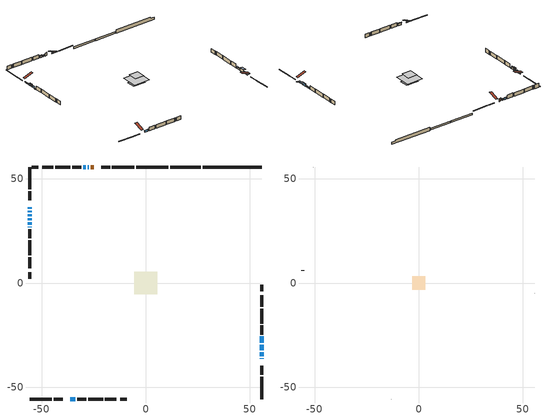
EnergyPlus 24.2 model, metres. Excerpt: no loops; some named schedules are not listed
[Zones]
conditioned space
 floor adiabatic (Floor2 construction): -4.15,-4.15 -4.15,4.15 4.15,4.15 4.15,-4.15 z1.22
 floor adiabatic (AdiabaticFloorConstruction): -5.44,-5.44 -5.44,5.44 5.44,5.44 5.44,-5.44 z1.22
 floor foundation (Slab1 construction): -4.23,-2.85 -4.23,2.85 4.23,2.85 4.23,-2.85 z-1.07
 floor foundation (Slab2 construction): -2.89,-2.89 -2.89,2.89 2.89,2.89 2.89,-2.89 z-0.91
 floor foundation (Slab2 construction 1): -2.97,-2.97 -2.97,2.97 2.97,2.97 2.97,-2.97 z-0.91
 wall outside (RimJoist1 construction): -5.54,55.7 -16.21,55.7 / -55.7,-55.7 -45.04,-55.7 / -55.7,55.7 -55.7,45.04 / 55.7,-55.7 55.7,-45.04 z1.22:1.52
 wall outside (RimJoist3 construction): -17.14,55.7 -21.43,55.7 / -44.11,-55.7 -39.82,-55.7 / -55.7,44.11 -55.7,39.82 / 55.7,-44.11 55.7,-39.82 z1.22:1.52
 wall outside (AdiabaticWallConstruction 1): -24.91,55.7 -26.33,55.7 z1.22:3.25
 wall outside (AdiabaticWallConstruction): 55.7,-36.35 55.7,-36.03 z1.21:1.38; -55.7,36.34 -55.7,35.73 z1.22:1.83; -55.7,34.8 -55.7,33.89 z1.22:1.73; -55.7,32.96 -55.7,31.94 / -27.25,55.7 -27.87,55.7 z1.22:2.14; -55.7,31.02 -55.7,30.1 z1.22:2.59; 55.7,-35.11 55.7,-33.27 / -28.79,55.7 -30.01,55.7 / -36.34,-55.7 -33.9,-55.7 / -55.7,29.17 -55.7,27.95 z1.22:2.44; 55.7,-32.34 55.7,-29.54 z1.22:2.9; 55.7,-28.61 55.7,-25.67 z1.22:1.98; -55.7,27.03 -55.7,26.71 z1.21:1.33
 wall outside (Wall1 construction): -30.94,55.7 -35.3,55.7 / -32.97,-55.7 -28.62,-55.7 / -55.7,25.79 -55.7,21.43 / 55.7,-24.74 55.7,-20.38 z1.22:3.66
 wall outside (Wall2 construction): -36.23,55.7 -43.4,55.7 / -27.69,-55.7 -20.52,-55.7 / -55.7,20.5 -55.7,13.33 / 55.7,-19.46 55.7,-12.28 z1.22:3.66
 wall outside (Wall3 construction): -44.33,55.7 -49.76,55.7 / -19.59,-55.7 -14.15,-55.7 / -55.7,12.4 -55.7,6.97 / 55.7,-11.35 55.7,-5.92 z1.22:3.66
 wall outside (Wall5 construction): -51.66,55.7 -54.77,55.7 / -12.25,-55.7 -9.14,-55.7 / -55.7,5.07 -55.7,1.96 / 55.7,-4.02 55.7,-0.91 z1.22:3.66
 wall foundation (FoundationWall1 construction): 27.36,55.7,-1.07 27.36,55.7,1.22 52.87,55.7,1.22 52.87,55.7,0.43 55.7,55.7,0.43 55.7,55.7,-1.07
 wall foundation (FoundationWall2 construction): 26.43,55.7 11.8,55.7 z-0.91:0.16
 wall foundation (FoundationWall3 construction): 10.87,55.7 -4.62,55.7 z-0.91:0.16
 window (WindowConstruction 10): 55.7,-36.34 55.7,-36.04 z1.22:1.37
 window (WindowConstruction 6): -55.7,36.34 -55.7,35.73 z1.22:1.83
 window (WindowConstruction 7): -55.7,34.8 -55.7,33.89 z1.22:1.73
 window (WindowConstruction 8): -55.7,32.96 -55.7,31.94 z1.22:2.13
 window (WindowConstruction 9): -55.7,31.01 -55.7,30.1 z1.22:2.59
 window (WindowConstruction 12): 55.7,-35.11 55.7,-33.27 z1.22:2.44
 window (WindowConstruction 11): -27.25,55.7 -27.86,55.7 z1.22:2.13
 window (WindowConstruction): 55.7,-32.34 55.7,-29.54 z1.22:2.9
 window (WindowConstruction 1): 55.7,-28.61 55.7,-25.67 z1.22:1.98
 window (WindowConstruction 2): -28.79,55.7 -30.01,55.7 z1.22:2.44
 window (WindowConstruction 3): -36.34,-55.7 -33.9,-55.7 z1.22:2.44
 window (WindowConstruction 4): -55.7,29.17 -55.7,27.95 z1.22:2.44
 window (WindowConstruction 5): -55.7,27.02 -55.7,26.72 z1.22:1.32
 door (Door): -24.91,55.7 -26.33,55.7 z1.22:3.25
 ceiling adiabatic (AdiabaticFloorConstruction): 5.44,-5.44 5.44,5.44 -5.44,5.44 -5.44,-5.44 z1.22
attic - vented
 floor to conditioned space (Floor1 construction Reversed): -3.16,-3.16 -3.16,3.16 3.16,3.16 3.16,-3.16 z3.66
 wall outside (Wall4 construction): -50.69,55.7 -50.74,55.7 / -13.23,-55.7 -13.18,-55.7 / -55.7,6.04 -55.7,6 / 55.7,-4.99 55.7,-4.95 z1.22:3.66
 roof outside (Roof1 construction): -23.98,55.7,3.66 -23.98,49.55,5.71 -22.35,49.55,5.71 -22.35,55.7,3.66; -37.27,-55.7,3.66 -37.27,-49.55,5.71 -38.89,-49.55,5.71 -38.89,-55.7,3.66; -55.7,37.27,3.66 -49.55,37.27,5.71 -49.55,38.89,5.71 -55.7,38.89,3.66; 55.7,-37.27,3.66 49.55,-37.27,5.71 49.55,-38.89,5.71 55.7,-38.89,3.66
shading: 55.7,-35.74 55.7,-36.64 57.22,-36.64 57.22,-35.74 z1.67; -55.7,35.58 -55.7,36.49 -56.16,36.49 -56.16,35.58 z1.98; -55.7,33.74 -55.7,34.95 -56.16,34.95 -56.16,33.74 z1.88; -55.7,31.85 -55.7,33.05 -56.16,33.05 -56.16,31.85 z2.23; -55.7,29.64 -55.7,31.47 -56.16,31.47 -56.16,29.64 z3.05; -28.01,55.7 -27.11,55.7 -27.11,56.16 -28.01,56.16 z2.28; 55.7,-29.39 55.7,-32.49 57.22,-32.49 57.22,-29.39 z3.05; 55.7,-25.52 55.7,-28.76 56.31,-28.76 56.31,-25.52 z2.13; -30.16,55.7 -28.64,55.7 -28.64,56.16 -30.16,56.16 z2.59; -33.75,-55.7 -36.49,-55.7 -36.49,-56.16 -33.75,-56.16 z2.59; -55.7,27.65 -55.7,29.47 -56.16,29.47 -56.16,27.65 z2.74; -55.7,26.66 -55.7,27.08 -56.16,27.08 -56.16,26.66 z1.38
[Building]
Building 1: Terrain=Suburbs
[Site:Location]
Windsor AP_ON: Latitude {deg}=42.28; Longitude {deg}=-82.96; Time Zone {hr}=-5; Elevation {m}=190; Keep Site Location Information=Yes
[Site:GroundTemperature:Shallow]
6.34957, 4.46684, 4.31606, 5.20952, 8.79623, 12.3662, 15.4612, 17.4219, 17.5884, 15.9938, 12.9777, 9.51722
[Site:WaterMainsTemperature]
Calculation Method=Schedule; Temperature Schedule=mains temperature schedule
[Material] Roughness=Rough; Thermal Absorptance=0.9
Name | Thickness {m} | Conductivity {W/m-K} | Density {kg/m3} | Specific Heat {J/kg-K} | Solar Absorptance | Visible Absorptance
asphalt or fiberglass shingles | 0.00635 | 0.162714 | 1121.4 | 1465.45 | 0.4 | 0.4
ceiling stud and cavity | 0.1397 | 0.0798161 | 65.682 | 1177.47 | 0.7 | 0.7
concrete 4.0 in. | 0.1016 | 1.803125 | 2242.8 | 837.4 | 0.7 | 0.7
concrete 8.0 in. | 0.2032 | 1.803125 | 2242.8 | 837.4 | 0.7 | 0.7
door material | 0.04445 | 0.053851 | 512.64 | 1214.23 | 0.7 | 0.7
exterior vertical ins | 0.0430808 | 0.029427 | 32.04 | 1214.23 | 0.7 | 0.7
exterior vertical ins 1 | 0.0143532 | 0.029427 | 32.04 | 1214.23 | 0.7 | 0.7
exterior vertical ins 2 | 0.00818711 | 0.029427 | 32.04 | 1214.23 | 0.7 | 0.7
floor covering | 0.0127 | 9.015625 | 54.468 | 1339.84 | 0.6 | 0.6
floor covering 1 | 0.0127 | 0.0433444 | 54.468 | 1339.84 | 0.6 | 0.6
floor rigid ins; wall rigid ins | 0.512978 | 0.029427 | 32.04 | 1214.23 | 0.7 | 0.7
floor stud and cavity | 0.0889 | 0.233522 | 50.32683 | 1063.81 | 0.7 | 0.7
floor stud and cavity 1 | 0.1397 | 1.75129 | 37.0049 | 1207.88 | 0.7 | 0.7
furniture material conditioned space 1 | 0.1524 | 0.115458 | 640.8 | 1214.23 | 0.6 | 0.6
gypsum board | 0.0127 | 0.160291 | 801 | 837.4 | 0.6 | 0.6
gypsum board 1 | 0.0127 | 0.160291 | 801 | 837.4 | 0.7 | 0.7
osb sheathing 0.5 in. | 0.0127 | 0.115458 | 512.64 | 1214.23 | 0.7 | 0.7
osb sheathing 0.75 in. | 0.01905 | 0.115458 | 512.64 | 1214.23 | 0.7 | 0.7
osb sheathing 2.0 in. | 0.0508 | 0.115458 | 512.64 | 1214.23 | 0.7 | 0.7
rim joist rigid ins | 0.051816 | 0.029427 | 32.04 | 1214.23 | 0.7 | 0.7
rim joist stud and cavity | 0.0508 | 0.0341995 | 125.044 | 1163.47 | 0.6 | 0.6
wall stud and cavity | 0.1397 | 0.0817079 | 139.0536 | 1170.24 | 0.7 | 0.7
wall stud and cavity 1 | 0.1397 | 0.0902599 | 139.0536 | 1170.24 | 0.7 | 0.7
wall stud and cavity 2 | 0.1397 | 0.090569 | 139.0536 | 1170.24 | 0.7 | 0.7
wall stud and cavity 3 | 0.0889 | 6.9971 | 50.32683 | 1063.81 | 0.6 | 0.6
wall stud and cavity 4 | 0.1397 | 0.0999326 | 139.0536 | 1170.24 | 0.7 | 0.7
wall stud and cavity 5 | 0.0889 | 0.380278 | 52.3479 | 1209.89 | 0.7 | 0.7
wall stud and cavity 6 | 0.0889 | 0.391764 | 83.0341 | 1211.67 | 0.7 | 0.7
wood siding | 0.0254 | 0.102417 | 544.68 | 1172.36 | 0.4 | 0.4
wood siding 1 | 0.00254 | 0.102417 | 544.68 | 1172.36 | 0.4 | 0.4
wood siding 2; wood siding 3; wood siding 4 | 0.0254 | 0.102417 | 544.68 | 1172.36 | 0.7 | 0.7
[WindowMaterial:SimpleGlazingSystem]
Name | U-Factor {W/m2-K} | Solar Heat Gain Coefficient
WindowMaterial | 2.75383 | 0.66
WindowMaterial 1 | 2.90486 | 0.51
WindowMaterial 10 | 2.81686 | 0.21
WindowMaterial 11 | 2.41315 | 0.45
WindowMaterial 2 | 2.89408 | 0.53
WindowMaterial 3 | 2.77597 | 0.64
WindowMaterial 4 | 2.833322 | 0.56
WindowMaterial 5 | 2.87364 | 0.13
WindowMaterial 6 | 3.02467 | 0.37
WindowMaterial 7 | 2.98322 | 0.41
WindowMaterial 8 | 2.93212 | 0.49
WindowMaterial 9 | 2.89748 | 0.52
[Construction]
AdiabaticFloorConstruction: floor stud and cavity 1, floor rigid ins, osb sheathing 0.75 in., floor covering 1
AdiabaticWallConstruction: wood siding 3, wall rigid ins, wall stud and cavity 5, gypsum board
AdiabaticWallConstruction 1: wood siding 4, wall rigid ins, wall stud and cavity 5, gypsum board
Door: door material
Floor1 construction Reversed: gypsum board, ceiling stud and cavity
Floor2 construction: floor stud and cavity, floor covering
FoundationWall1 construction; FoundationWall2 construction; FoundationWall3 construction: concrete 8.0 in., gypsum board 1
furniture construction conditioned space 1: furniture material conditioned space 1
PartitionWallConstruction: gypsum board, wall stud and cavity 6, gypsum board
RimJoist1 construction; RimJoist3 construction: wood siding 2, rim joist rigid ins, osb sheathing 2.0 in., rim joist stud and cavity
Roof1 construction: asphalt or fiberglass shingles
Slab1 construction; Slab2 construction; Slab2 construction 1: concrete 4.0 in.
Wall1 construction: wood siding, osb sheathing 0.5 in., wall stud and cavity, gypsum board
Wall2 construction: wood siding, osb sheathing 0.5 in., wall stud and cavity 1, gypsum board
Wall3 construction: wood siding, osb sheathing 0.5 in., wall stud and cavity 2, gypsum board
Wall4 construction: wood siding 1, wall stud and cavity 3
Wall5 construction: wood siding, osb sheathing 0.5 in., wall stud and cavity 4, gypsum board
WindowConstruction: WindowMaterial
WindowConstruction 1; WindowConstruction 12: WindowMaterial 1
WindowConstruction 10: WindowMaterial 10
WindowConstruction 11: WindowMaterial 11
WindowConstruction 2: WindowMaterial 2
WindowConstruction 3: WindowMaterial 3
WindowConstruction 4: WindowMaterial 4
WindowConstruction 5: WindowMaterial 5
WindowConstruction 6: WindowMaterial 6
WindowConstruction 7: WindowMaterial 7
WindowConstruction 8: WindowMaterial 8
WindowConstruction 9: WindowMaterial 9
[Zone] Multiplier=1; Part of Total Floor Area=Yes
Name | Volume {m3}
attic - vented | 13.3133
conditioned space | 501.4
[Space]
Name | Zone | Volume {m3}
attic - vented 1 | attic - vented | 13.3133
conditioned space 1 | conditioned space | 501.4
[ZoneInfiltration:EffectiveLeakageArea]
infil attic - vented 1: Zone or Space=attic - vented 1; Schedule=Always On Discrete; Effective Air Leakage Area {cm2}=1776; Stack Coefficient=0.000312279; Wind Coefficient=1.19396e-05
[ZoneMixing]
whole house fan mix: Zone or Space=attic - vented; Schedule=Always On Continuous; Design Flow Rate Calculation Method=Flow/Zone; Design Flow Rate {m3/s}=0; Source Zone or Space=conditioned space
[SurfaceProperty:ExposedFoundationPerimeter] Exposed Perimeter Calculation Method=TotalExposedPerimeter
Name | Total Exposed Perimeter {m}
Slab1 | 28.346
Slab2 | 14.63
Slab2 1 | 15.484
[InternalMass] Zone or ZoneList=conditioned space; Space or SpaceList=conditioned space 1
Name | Construction | Surface Area {m2}
furniture mass conditioned space 1 | furniture construction conditioned space 1 | 121.708
partition wall mass | PartitionWallConstruction | 235.5
[Lights]
interior lighting: Zone or ZoneList or Space or SpaceList=conditioned space 1; Schedule=interior lighting schedule; Design Level Calculation Method=LightingLevel; Lighting Level {W}=343.2; Return Air Fraction=0; Fraction Radiant=0.6; Fraction Visible=0.2; Fraction Replaceable=1
[People]
occupants: Zone or ZoneList or Space or SpaceList=conditioned space 1; Number of People Schedule=occupants schedule; Number of People Calculation Method=People; Number of People=3; Fraction Radiant=0.314171; Sensible Heat Fraction=0.56303; Activity Level Schedule=occupants activity schedule; Carbon Dioxide Generation Rate {m3/s-W}=0; Enable ASHRAE 55 Comfort Warnings=No; Mean Radiant Temperature Calculation Type=EnclosureAveraged
[ElectricEquipment] Zone or ZoneList or Space or SpaceList=conditioned space 1; Design Level Calculation Method=EquipmentLevel
Name | Schedule | Design Level {W} | Fraction Latent | Fraction Radiant | Fraction Lost
clothes dryer | clothes dryer schedule | 140.772 | 0.015 | 0.081 | 0.85
clothes washer | clothes washer schedule | 32.1985 | 0.03 | 0.162 | 0.7
cooking range | cooking range schedule | 215.147 | 0.08 | 0.432 | 0.2
dishwasher | dishwasher schedule | 66.8632 | 0.3 | 0.18 | 0.4
fridge | fridge schedule | 72.9452 | 0 | 0.6 | 0
mech vent bath fan 0 | mech vent bath fan 0 schedule | 50.2 | 0 | 0 | 1
mech vent house fan | mech vent house fan schedule | 0 | 0 | 0 | 1
mech vent house fan cfis | mech vent house fan cfis schedule | 0 | 0 | 0 | 0
misc plug loads | misc plug loads schedule | 494.7 | 0.045 | 0.513 | 0.1
whole house fan | Always On Discrete | 0 | 0 | 0 | 1
[OtherEquipment] Zone or ZoneList or Space or SpaceList=conditioned space 1; Design Level Calculation Method=EquipmentLevel
Name | Fuel Type | Schedule | Design Level {W} | Fraction Latent | Fraction Radiant | Fraction Lost
clothes dryer 1 | Electricity | clothes dryer schedule | 0 | 0.015 | 0.081 | 0.85
cooking range 1 | Electricity | cooking range schedule | 0 | 0.08 | 0.432 | 0.2
general water use latent | None | general water use schedule | 62.594 | 1 | 0 | 0
general water use sensible | None | general water use schedule | -61.6891 | 0 | 0.6 | 0
mech vent house fan latent load | None | Always On Discrete | 0 | 1 | 0 | 0
mech vent house fan sensible load | None | Always On Discrete | 0 | 0 | 0 | 0
water heater energy adjustment1 | NaturalGas | Always On Discrete | 0.01 | 0 | 0 | 1
[ZoneInfiltration:DesignFlowRate] Zone or ZoneList or Space or SpaceList=conditioned space 1; Schedule=Always On Discrete; Design Flow Rate Calculation Method=Flow/Zone; Design Flow Rate {m3/s}=0
infil flow; natural vent flow; whole house fan flow
[AvailabilityManager:Scheduled]
central ac and furnace airloop Availability Manager: Schedule=Always On Discrete
[Foundation:Kiva] Initial Indoor Air Temperature {C}=18; Wall Depth Below Slab {m}=0.2032; Custom Block X Position 1 {m}=0.2159; Custom Block Z Position 1 {m}=0
Name | Wall Height Above Grade {m} | Custom Block Material Name 1 | Custom Block Depth 1 {m}
Foundation Kiva 1 | 1.21999 | exterior vertical ins | 2.28999
Foundation Kiva 2 | 0.15999 | exterior vertical ins 1 | 1.07
Foundation Kiva 3 | 0.15999 | exterior vertical ins 2 | 1.07
[Foundation:Kiva:Settings]
Soil Conductivity {W/m-K}=0.849921; Soil Density {kg/m3}=1842.3; Soil Specific Heat {J/kg-K}=418.7; Ground Solar Absorptivity=0.9; Ground Thermal Absorptivity=0.9; Ground Surface Roughness {m}=0.03; Far-Field Width {m}=40; Deep-Ground Boundary Condition=ZeroFlux; Deep-Ground Depth {m}=40; Minimum Cell Dimension {m}=0.2; Maximum Cell Growth Coefficient=3; Simulation Timestep=Timestep
[Exterior:Lights]
exterior lighting: Schedule=exterior lighting schedule; Design Level {W}=75.6
[EnergyManagementSystem:GlobalVariable]
central_ac_and_furnace_airloop_Fan_RTF
infil_program_Qfan
infil_program_Qinf
natural_vent_program_Qnv
natural_vent_program_Qwhf
[EnergyManagementSystem:Sensor]
Name | Output:Variable or Output:Meter Index Key | Output:Variable or Output:Meter
airflow_gain | infil flow | Infiltration Sensible Heat Gain Energy
airflow_gain_1 | natural vent flow | Infiltration Sensible Heat Gain Energy
airflow_gain_2 | whole house fan flow | Infiltration Sensible Heat Gain Energy
airflow_loss | infil flow | Infiltration Sensible Heat Loss Energy
airflow_loss_1 | natural vent flow | Infiltration Sensible Heat Loss Energy
airflow_loss_2 | whole house fan flow | Infiltration Sensible Heat Loss Energy
clg_load_cond |  | Cooling:EnergyTransfer:Zone:CONDITIONED SPACE
clg_sp_s; clg_sp_s_1 | cooling setpoint | Schedule Value
clothes_dryer_exhaust_0_sch_s | clothes dryer exhaust 0 schedule | Schedule Value
cool_season | cooling season schedule | Schedule Value
htg_load_cond |  | Heating:EnergyTransfer:Zone:CONDITIONED SPACE
htg_sp_s; htg_sp_s_1 | heating setpoint | Schedule Value
ig_ee_conv | clothes dryer | Electric Equipment Convective Heating Energy
ig_ee_conv_2 | cooking range | Electric Equipment Convective Heating Energy
ig_ee_conv_4 | fridge | Electric Equipment Convective Heating Energy
ig_ee_conv_5 | misc plug loads | Electric Equipment Convective Heating Energy
ig_ee_conv_6 | whole house fan | Electric Equipment Convective Heating Energy
ig_ee_rad | clothes dryer | Electric Equipment Radiant Heating Energy
ig_ee_rad_2 | cooking range | Electric Equipment Radiant Heating Energy
ig_ee_rad_4 | fridge | Electric Equipment Radiant Heating Energy
ig_ee_rad_5 | misc plug loads | Electric Equipment Radiant Heating Energy
ig_ee_rad_6 | whole house fan | Electric Equipment Radiant Heating Energy
ig_lgt_conv | interior lighting | Lights Convective Heating Energy
ig_lgt_rad | interior lighting | Lights Radiant Heating Energy
ig_lgt_vis | interior lighting | Lights Visible Radiation Heating Energy
ig_oe_conv | clothes dryer 1 | Other Equipment Convective Heating Energy
ig_oe_conv_1 | cooking range 1 | Other Equipment Convective Heating Energy
ig_oe_conv_2 | general water use latent | Other Equipment Convective Heating Energy
ig_oe_conv_3 | general water use sensible | Other Equipment Convective Heating Energy
ig_oe_conv_4 | water heater energy adjustment1 | Other Equipment Convective Heating Energy
ig_oe_rad | clothes dryer 1 | Other Equipment Radiant Heating Energy
ig_oe_rad_1 | cooking range 1 | Other Equipment Radiant Heating Energy
ig_oe_rad_2 | general water use latent | Other Equipment Radiant Heating Energy
ig_oe_rad_3 | general water use sensible | Other Equipment Radiant Heating Energy
ig_oe_rad_4 | water heater energy adjustment1 | Other Equipment Radiant Heating Energy
ig_ppl_conv | occupants | People Convective Heating Energy
ig_ppl_rad | occupants | People Radiant Heating Energy
im_conv | furniture mass conditioned space 1 | Surface Inside Face Convection Heat Gain Energy
im_conv_1 | partition wall mass | Surface Inside Face Convection Heat Gain Energy
im_ig | furniture mass conditioned space 1 | Surface Inside Face Internal Gains Radiation Heat Gain Energy
im_ig_1 | partition wall mass | Surface Inside Face Internal Gains Radiation Heat Gain Energy
im_lgt | furniture mass conditioned space 1 | Surface Inside Face Lights Radiation Heat Gain Energy
im_lgt_1 | partition wall mass | Surface Inside Face Lights Radiation Heat Gain Energy
im_sol | furniture mass conditioned space 1 | Surface Inside Face Solar Radiation Heat Gain Energy
im_sol_1 | partition wall mass | Surface Inside Face Solar Radiation Heat Gain Energy
im_surf | furniture mass conditioned space 1 | Surface Inside Face Net Surface Thermal Radiation Heat Gain Energy
im_surf_1 | partition wall mass | Surface Inside Face Net Surface Thermal Radiation Heat Gain Energy
mech_vent_bath_fan_0_sch_s | mech vent bath fan 0 schedule | Schedule Value
mv_conv | mech vent bath fan 0 | Electric Equipment Convective Heating Energy
mv_conv_1 | mech vent house fan | Electric Equipment Convective Heating Energy
mv_conv_2 | mech vent house fan cfis | Electric Equipment Convective Heating Energy
mv_conv_3 | mech vent house fan latent load | Other Equipment Convective Heating Energy
mv_conv_4 | mech vent house fan sensible load | Other Equipment Convective Heating Energy
mv_rad | mech vent bath fan 0 | Electric Equipment Radiant Heating Energy
mv_rad_1 | mech vent house fan | Electric Equipment Radiant Heating Energy
mv_rad_2 | mech vent house fan cfis | Electric Equipment Radiant Heating Energy
mv_rad_3 | mech vent house fan latent load | Other Equipment Radiant Heating Energy
mv_rad_4 | mech vent house fan sensible load | Other Equipment Radiant Heating Energy
natural_vent_s | natural vent schedule | Schedule Value
out_pb_s |  | Site Outdoor Air Barometric Pressure
out_wt_s |  | Site Outdoor Air Humidity Ratio
site_vw_s |  | Site Wind Speed
ss_back_out | Window1 | Surface Window Shortwave from Zone Back Out Window Heat Transfer Rate
ss_back_out_1 | Window10 | Surface Window Shortwave from Zone Back Out Window Heat Transfer Rate
ss_back_out_10 | Window7 | Surface Window Shortwave from Zone Back Out Window Heat Transfer Rate
ss_back_out_11 | Window8 | Surface Window Shortwave from Zone Back Out Window Heat Transfer Rate
ss_back_out_12 | Window9 | Surface Window Shortwave from Zone Back Out Window Heat Transfer Rate
ss_back_out_2 | Window11 | Surface Window Shortwave from Zone Back Out Window Heat Transfer Rate
ss_back_out_3 | Window12 | Surface Window Shortwave from Zone Back Out Window Heat Transfer Rate
ss_back_out_4 | Window13 | Surface Window Shortwave from Zone Back Out Window Heat Transfer Rate
ss_back_out_5 | Window14 | Surface Window Shortwave from Zone Back Out Window Heat Transfer Rate
ss_back_out_6 | Window2 | Surface Window Shortwave from Zone Back Out Window Heat Transfer Rate
ss_back_out_7 | Window3 | Surface Window Shortwave from Zone Back Out Window Heat Transfer Rate
ss_back_out_8 | Window4 | Surface Window Shortwave from Zone Back Out Window Heat Transfer Rate
ss_back_out_9 | Window6 | Surface Window Shortwave from Zone Back Out Window Heat Transfer Rate
ss_conv | Door1 | Surface Inside Face Convection Heat Gain Energy
ss_conv_1 | Window1 | Surface Inside Face Convection Heat Gain Energy
ss_conv_10 | Window6 | Surface Inside Face Convection Heat Gain Energy
ss_conv_11 | Window7 | Surface Inside Face Convection Heat Gain Energy
ss_conv_12 | Window8 | Surface Inside Face Convection Heat Gain Energy
ss_conv_13 | Window9 | Surface Inside Face Convection Heat Gain Energy
ss_conv_2 | Window10 | Surface Inside Face Convection Heat Gain Energy
ss_conv_3 | Window11 | Surface Inside Face Convection Heat Gain Energy
ss_conv_4 | Window12 | Surface Inside Face Convection Heat Gain Energy
ss_conv_5 | Window13 | Surface Inside Face Convection Heat Gain Energy
ss_conv_6 | Window14 | Surface Inside Face Convection Heat Gain Energy
ss_conv_7 | Window2 | Surface Inside Face Convection Heat Gain Energy
ss_conv_8 | Window3 | Surface Inside Face Convection Heat Gain Energy
ss_conv_9 | Window4 | Surface Inside Face Convection Heat Gain Energy
ss_ig | Door1 | Surface Inside Face Internal Gains Radiation Heat Gain Energy
ss_ig_1 | Window1 | Surface Inside Face Internal Gains Radiation Heat Gain Energy
ss_ig_10 | Window6 | Surface Inside Face Internal Gains Radiation Heat Gain Energy
ss_ig_11 | Window7 | Surface Inside Face Internal Gains Radiation Heat Gain Energy
ss_ig_12 | Window8 | Surface Inside Face Internal Gains Radiation Heat Gain Energy
ss_ig_13 | Window9 | Surface Inside Face Internal Gains Radiation Heat Gain Energy
ss_ig_2 | Window10 | Surface Inside Face Internal Gains Radiation Heat Gain Energy
ss_ig_3 | Window11 | Surface Inside Face Internal Gains Radiation Heat Gain Energy
ss_ig_4 | Window12 | Surface Inside Face Internal Gains Radiation Heat Gain Energy
ss_ig_5 | Window13 | Surface Inside Face Internal Gains Radiation Heat Gain Energy
ss_ig_6 | Window14 | Surface Inside Face Internal Gains Radiation Heat Gain Energy
ss_ig_7 | Window2 | Surface Inside Face Internal Gains Radiation Heat Gain Energy
ss_ig_8 | Window3 | Surface Inside Face Internal Gains Radiation Heat Gain Energy
ss_ig_9 | Window4 | Surface Inside Face Internal Gains Radiation Heat Gain Energy
ss_lgt | Door1 | Surface Inside Face Lights Radiation Heat Gain Energy
ss_sol | Door1 | Surface Inside Face Solar Radiation Heat Gain Energy
ss_surf | Door1 | Surface Inside Face Net Surface Thermal Radiation Heat Gain Energy
ss_surf_1 | Window1 | Surface Inside Face Net Surface Thermal Radiation Heat Gain Energy
ss_surf_10 | Window6 | Surface Inside Face Net Surface Thermal Radiation Heat Gain Energy
ss_surf_11 | Window7 | Surface Inside Face Net Surface Thermal Radiation Heat Gain Energy
ss_surf_12 | Window8 | Surface Inside Face Net Surface Thermal Radiation Heat Gain Energy
ss_surf_13 | Window9 | Surface Inside Face Net Surface Thermal Radiation Heat Gain Energy
ss_surf_2 | Window10 | Surface Inside Face Net Surface Thermal Radiation Heat Gain Energy
ss_surf_3 | Window11 | Surface Inside Face Net Surface Thermal Radiation Heat Gain Energy
ss_surf_4 | Window12 | Surface Inside Face Net Surface Thermal Radiation Heat Gain Energy
ss_surf_5 | Window13 | Surface Inside Face Net Surface Thermal Radiation Heat Gain Energy
ss_surf_6 | Window14 | Surface Inside Face Net Surface Thermal Radiation Heat Gain Energy
ss_surf_7 | Window2 | Surface Inside Face Net Surface Thermal Radiation Heat Gain Energy
ss_surf_8 | Window3 | Surface Inside Face Net Surface Thermal Radiation Heat Gain Energy
ss_surf_9 | Window4 | Surface Inside Face Net Surface Thermal Radiation Heat Gain Energy
ss_trans_in | Window1 | Surface Window Transmitted Solar Radiation Rate
ss_trans_in_1 | Window10 | Surface Window Transmitted Solar Radiation Rate
ss_trans_in_10 | Window7 | Surface Window Transmitted Solar Radiation Rate
ss_trans_in_11 | Window8 | Surface Window Transmitted Solar Radiation Rate
ss_trans_in_12 | Window9 | Surface Window Transmitted Solar Radiation Rate
ss_trans_in_2 | Window11 | Surface Window Transmitted Solar Radiation Rate
ss_trans_in_3 | Window12 | Surface Window Transmitted Solar Radiation Rate
ss_trans_in_4 | Window13 | Surface Window Transmitted Solar Radiation Rate
ss_trans_in_5 | Window14 | Surface Window Transmitted Solar Radiation Rate
ss_trans_in_6 | Window2 | Surface Window Transmitted Solar Radiation Rate
ss_trans_in_7 | Window3 | Surface Window Transmitted Solar Radiation Rate
ss_trans_in_8 | Window4 | Surface Window Transmitted Solar Radiation Rate
